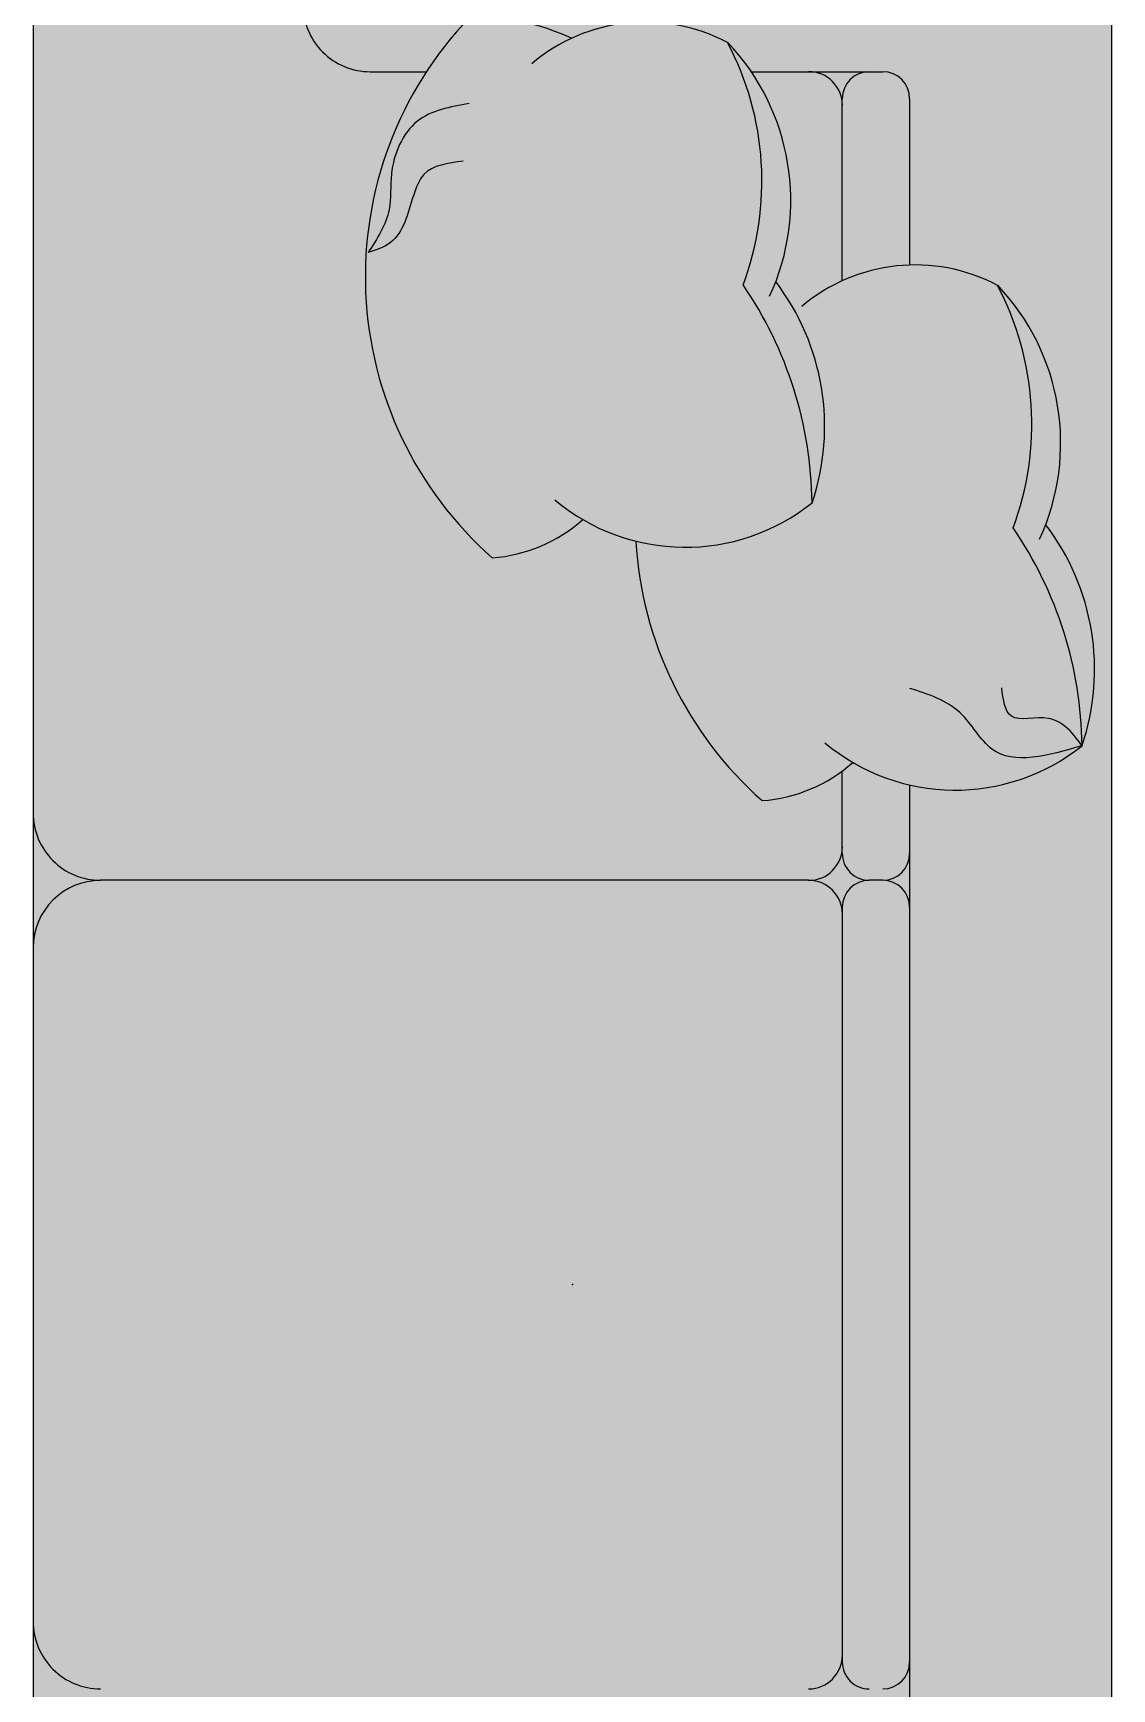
# Model space of a CAD drawing. Header units: millimetres. Extents: x 0 to 9246, y 0 to 4972.
# Drawn here: x 4295 to 5055, y 2039 to 3206 of the extents above; entities that cross this region are included whole.
import ezdxf

# ---------------------------------------------------------------- set-up
doc = ezdxf.new("R2010")
doc.units = ezdxf.units.MM
for name, color, linetype, true_color in [('Furniture', 37, 'Continuous', 0x75664f), ('FurnitureRefRec', 254, 'Continuous', 0xd5d5d5), ('PT Top Left', 52, 'Continuous', 0xcdcd00)]:
    doc.layers.add(name, color=color, linetype=linetype, true_color=true_color)

# ---------------------------------------------------------------- blocks, each defined once
blk = doc.blocks.new('Couch')
at = {"layer": 'Furniture'}
blk.add_hatch(color=7, dxfattribs=at).paths.add_polyline_path([(0, 95), (0, 92.9), (0.1, 90.8), (0.2, 88.6), (0.4, 86.5), (0.6, 84.3), (0.9, 82.1), (1.2, 79.9), (1.6, 77.7), (2, 75.5), (2.5, 73.3), (3.1, 71.1), (3.7, 68.9), (4.3, 66.6), (5.1, 64.4), (5.8, 62.2), (6.7, 60), (7.6, 57.8), (8.5, 55.7), (9.5, 53.5), (10.6, 51.4), (11.7, 49.2), (12.9, 47.1), (14.2, 45.1), (15.5, 43), (16.8, 41), (18.3, 39), (19.7, 37), (21.2, 35.1), (22.8, 33.2), (24.4, 31.4), (26.1, 29.6), (27.8, 27.8), (29.6, 26.1), (31.4, 24.4), (33.2, 22.8), (35.1, 21.2), (37, 19.7), (39, 18.3), (41, 16.8), (43, 15.5), (45.1, 14.2), (47.1, 12.9), (49.2, 11.7), (51.4, 10.6), (53.5, 9.5), (55.7, 8.5), (57.8, 7.6), (60, 6.7), (62.2, 5.8), (64.4, 5.1), (66.6, 4.3), (68.9, 3.7), (71.1, 3.1), (73.3, 2.5), (75.5, 2), (77.7, 1.6), (79.9, 1.2), (82.1, 0.9), (84.3, 0.6), (86.5, 0.4), (88.6, 0.2), (90.8, 0.1), (92.9, 0), (95, 0), (1900, 0), (1902.1, 0), (1904.2, 0.1), (1906.4, 0.2), (1908.5, 0.4), (1910.7, 0.6), (1912.9, 0.9), (1915.1, 1.2), (1917.3, 1.6), (1919.5, 2), (1921.7, 2.5), (1923.9, 3.1), (1926.1, 3.7), (1928.4, 4.3), (1930.6, 5.1), (1932.8, 5.8), (1935, 6.7), (1937.2, 7.6), (1939.3, 8.5), (1941.5, 9.5), (1943.6, 10.6), (1945.8, 11.7), (1947.9, 12.9), (1949.9, 14.2), (1952, 15.5), (1954, 16.8), (1956, 18.3), (1958, 19.7), (1959.9, 21.2), (1961.8, 22.8), (1963.6, 24.4), (1965.4, 26.1), (1967.2, 27.8), (1968.9, 29.6), (1970.6, 31.4), (1972.2, 33.2), (1973.8, 35.1), (1975.3, 37), (1976.7, 39), (1978.2, 41), (1979.5, 43), (1980.8, 45.1), (1982.1, 47.1), (1983.3, 49.2), (1984.4, 51.4), (1985.5, 53.5), (1986.5, 55.7), (1987.4, 57.8), (1988.3, 60), (1989.2, 62.2), (1989.9, 64.4), (1990.7, 66.6), (1991.3, 68.9), (1991.9, 71.1), (1992.5, 73.3), (1993, 75.5), (1993.4, 77.7), (1993.8, 79.9), (1994.1, 82.1), (1994.4, 84.3), (1994.6, 86.5), (1994.8, 88.6), (1994.9, 90.8), (1995, 92.9), (1995, 95), (1995, 665), (1995, 667.1), (1994.9, 669.2), (1994.8, 671.4), (1994.6, 673.5), (1994.4, 675.7), (1994.1, 677.9), (1993.8, 680.1), (1993.4, 682.3), (1993, 684.5), (1992.5, 686.7), (1991.9, 688.9), (1991.3, 691.1), (1990.7, 693.4), (1989.9, 695.6), (1989.2, 697.8), (1988.3, 700), (1987.4, 702.2), (1986.5, 704.3), (1985.5, 706.5), (1984.4, 708.6), (1983.3, 710.8), (1982.1, 712.9), (1980.8, 714.9), (1979.5, 717), (1978.2, 719), (1976.7, 721), (1975.3, 723), (1973.8, 724.9), (1972.2, 726.8), (1970.6, 728.6), (1968.9, 730.4), (1967.2, 732.2), (1965.4, 733.9), (1963.6, 735.6), (1961.8, 737.2), (1959.9, 738.8), (1958, 740.3), (1956, 741.7), (1954, 743.2), (1952, 744.5), (1949.9, 745.8), (1947.9, 747.1), (1945.8, 748.3), (1943.6, 749.4), (1941.5, 750.5), (1939.3, 751.5), (1937.2, 752.4), (1935, 753.3), (1932.8, 754.2), (1930.6, 754.9), (1928.4, 755.7), (1926.1, 756.3), (1923.9, 756.9), (1921.7, 757.5), (1919.5, 758), (1917.3, 758.4), (1915.1, 758.8), (1912.9, 759.1), (1910.7, 759.4), (1908.5, 759.6), (1906.4, 759.8), (1904.2, 759.9), (1902.1, 760), (1900, 760), (95, 760), (92.9, 760), (90.8, 759.9), (88.6, 759.8), (86.5, 759.6), (84.3, 759.4), (82.1, 759.1), (79.9, 758.8), (77.7, 758.4), (75.5, 758), (73.3, 757.5), (71.1, 756.9), (68.9, 756.3), (66.6, 755.7), (64.4, 754.9), (62.2, 754.2), (60, 753.3), (57.8, 752.4), (55.7, 751.5), (53.5, 750.5), (51.4, 749.4), (49.2, 748.3), (47.1, 747.1), (45.1, 745.8), (43, 744.5), (41, 743.2), (39, 741.7), (37, 740.3), (35.1, 738.8), (33.2, 737.2), (31.4, 735.6), (29.6, 733.9), (27.8, 732.2), (26.1, 730.4), (24.4, 728.6), (22.8, 726.8), (21.2, 724.9), (19.7, 723), (18.3, 721), (16.8, 719), (15.5, 717), (14.2, 714.9), (12.9, 712.9), (11.7, 710.8), (10.6, 708.6), (9.5, 706.5), (8.5, 704.3), (7.6, 702.2), (6.7, 700), (5.8, 697.8), (5.1, 695.6), (4.3, 693.4), (3.7, 691.1), (3.1, 688.9), (2.5, 686.7), (2, 684.5), (1.6, 682.3), (1.2, 680.1), (0.9, 677.9), (0.6, 675.7), (0.4, 673.5), (0.2, 671.4), (0.1, 669.2), (0, 667.1), (0, 665)], flags=0)
for p, q in [((1900, 760), (95, 760)), ((161.5, 617.5), (278.7, 617.5)), ((645.2, 617.5), (1833.5, 617.5)), ((142.5, 505.9), (142.5, 598.5)), ((712.5, 598.5), (712.5, 589)), ((289.9, 570), (161.5, 570)), ((693.5, 570), (635.4, 570)), ((731.5, 570), (1263.5, 570)), ((712.5, 546.3), (712.5, 47.5)), ((142.5, 237.5), (142.5, 277)), ((95, 0), (665, 0)), ((760, 0), (1235, 0))]:
    blk.add_line(p, q, dxfattribs=at)
for centre, radius, start, end in [((563.7, 579.7), 168.1, 71.3211, 127.3673), ((621.2, 460.5), 278.5, 90.7427, 124.3568), ((505.7, 649.6), 143.2, 320.0731, 38.6131), ((404.3, 562.1), 161.8, 65.2773, 133.4728), ((390.8, 493.7), 209.9, 69.5742, 117.7466), ((402.6, 621.5), 123.9, 152.1123, 220.2379), ((161.5, 598.5), 19, 90, 180), ((693.5, 598.5), 19, 0, 90), ((731.5, 598.5), 19, 90, 180), ((1263.5, 598.5), 19, 0, 90), ((161.5, 589), 19, 180, 270), ((693.5, 589), 19, 270, 0), ((731.5, 589), 19, 180, 270), ((1263.5, 589), 19, 270, 0), ((549.1, 505.9), 107.5, 4.1176, 41.7157), ((166.2, 546.3), 23.8, 90, 180), ((688.8, 546.3), 23.8, 0, 90), ((736.3, 546.3), 23.8, 90, 180), ((1258.7, 546.3), 23.8, 0, 90), ((392.5, 389.5), 168.1, 71.3211, 127.3673), ((450, 270.3), 278.5, 90.7427, 124.3568), ((334.5, 459.4), 143.2, 320.0731, 38.6131), ((233.1, 371.9), 161.8, 65.2773, 133.4728), ((458.2, 688.4), 264.2, 273.2942, 318.5849), ((219.6, 303.5), 209.9, 69.5742, 117.7466), ((231.4, 431.3), 123.9, 152.1123, 220.2379), ((377.9, 315.7), 107.5, 4.1176, 41.7157), ((257.9, 313.9), 153.6, 154.7852, 182.5004), ((287, 498.2), 264.2, 226.291, 318.5849), ((95, 237.5), 47.5, 270, 360), ((665, 47.5), 47.5, 270, 0), ((760, 47.5), 47.5, 180, 270), ((1235, 47.5), 47.5, 270, 0)]:
    blk.add_arc(centre, radius, start, end, dxfattribs=at)
for points, knots in [([(617.6, 738.9), (612.8, 735.4), (604.4, 729.1), (594.8, 712.1), (603.9, 685.8), (585.1, 683.4), (576.7, 682.4)], [0, 0, 0, 0, 18.679826, 32.574583, 60.178415, 82.503424, 82.503424, 82.503424, 82.503424]), ([(617.6, 738.9), (624.6, 715), (635.3, 678.2), (589, 654.6), (581.3, 630.6), (577.2, 617.7)], [0, 0, 0, 0, 66.865751, 102.548873, 144.002226, 144.002226, 144.002226, 144.002226]), ([(164.9, 307.2), (167.3, 293.8), (172.1, 266.1), (209.2, 250.1), (243.1, 253.5), (260.2, 242.3), (270, 235.9)], [0, 0, 0, 0, 40.693045, 84.295306, 110.685693, 146.343831, 146.343831, 146.343831, 146.343831]), ([(205.5, 303), (206.9, 292.2), (209.1, 275.3), (236.4, 265.2), (262.3, 259.5), (268.1, 241.6), (270, 235.9)], [0, 0, 0, 0, 30.809732, 48.502105, 87.157784, 105.377287, 105.377287, 105.377287, 105.377287])]:
    blk.add_open_spline(points, degree=3, knots=knots, dxfattribs=at)
at = {"layer": 'FurnitureRefRec'}
blk.add_lwpolyline([(1995, 760), (0, 760), (0, 0), (1995, 0)], close=True, dxfattribs=at)

msp = doc.modelspace()

# ---------------------------------------------------------------- linework, layer by layer
at = {"layer": 'PT Top Left'}
msp.add_point((4675.3, 2323.5), dxfattribs=at)

# ---------------------------------------------------------------- block references
at = {"layer": 'Furniture', "rotation": 270}
msp.add_blockref('Couch', (4295.3, 3321), dxfattribs=at)

doc.saveas('drawing.dxf')
